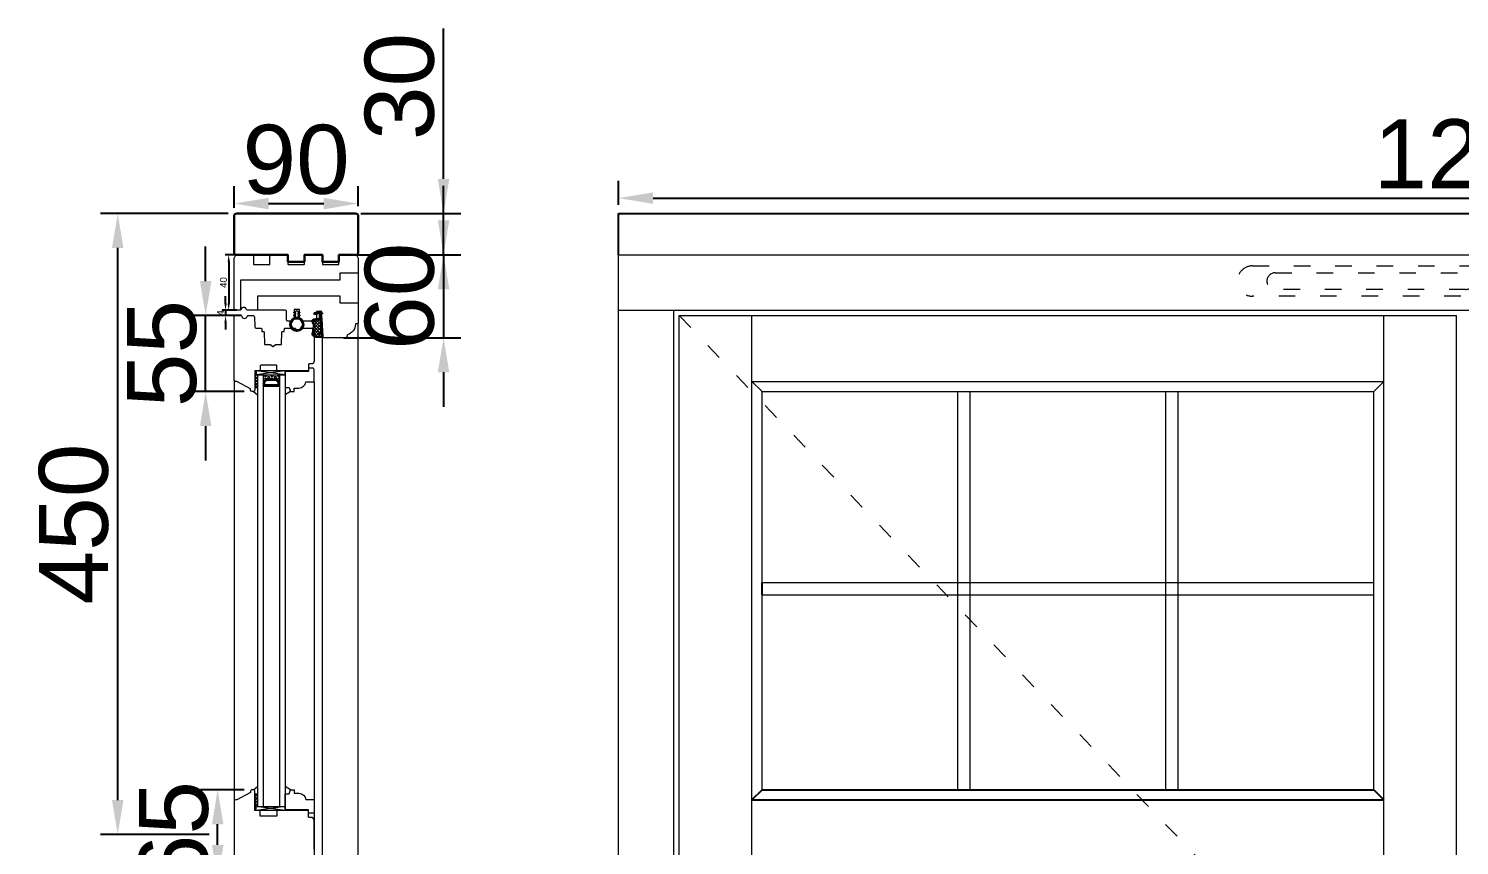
# Model space of a CAD drawing. Header units: millimetres. Extents: x 0 to 182016, y 11 to 3710.
# Drawn here: x 105917 to 106954, y 2154 to 2746 of the extents above; entities that cross this region are included whole.
import ezdxf

# ---------------------------------------------------------------- set-up
doc = ezdxf.new("R2010")
doc.units = ezdxf.units.MM
doc.linetypes.add('ACAD_ISO03W100', pattern=[30, 12, -18])
for name, color, linetype, lineweight in [('Matmenys', 10, 'Continuous', 20), ('OTHER', 251, 'Continuous', 13), ('Stakta', 7, 'Continuous', 25), ('Testinės profilio linijos', 7, 'Continuous', 5)]:
    doc.layers.add(name, color=color, linetype=linetype, lineweight=lineweight)
doc.layers.add('Stiklo paketas', color=7, linetype='Continuous')
doc.styles.get("Standard").update_dxf_attribs({"font": 'arial.ttf'})
doc.dimstyles.new('2', dxfattribs={"dimscale": 2, "dimtxt": 2.5, "dimasz": 2.5, "dimexe": 1.25, "dimexo": 0.625, "dimtad": 1, "dimtxsty": 'Standard', "dimcen": 2.5, "dimadec": 0, "dimazin": 0, "dimtfac": 1, "dimtmove": 0, "dimatfit": 3, "dimfxl": 1, "dimarcsym": 0})
doc.dimstyles.new('Padidinti matmenys', dxfattribs={"dimscale": 10, "dimtxt": 5, "dimasz": 2.5, "dimexe": 1.25, "dimexo": 0.625, "dimtad": 1, "dimdec": 1, "dimtxsty": 'Standard', "dimcen": 2.5, "dimadec": 0, "dimazin": 0, "dimtfac": 1, "dimtdec": 1, "dimtmove": 0, "dimatfit": 3, "dimfxl": 1, "dimarcsym": 0})

# ---------------------------------------------------------------- blocks, each defined once
blk = doc.blocks.new('*D1763')
at = {"color": 0, "lineweight": -2, "transparency": 16777216}
for p, q in [((106344.8, 2618.4), (106344.8, 2635.8)), ((107594.8, 2618.4), (107594.8, 2635.8)), ((106369.8, 2623.3), (107569.8, 2623.3))]:
    blk.add_line(p, q, dxfattribs=at)
at = {"color": 0, "transparency": 16777216}
for points in [[(106369.8, 2627.5), (106369.8, 2619.2), (106344.8, 2623.3)], [(107569.8, 2627.5), (107569.8, 2619.2), (107594.8, 2623.3)]]:
    blk.add_solid(points, dxfattribs=at)
at = {"layer": 'Defpoints', "color": 0, "transparency": 16777216}
for p in [(107594.8, 2623.3), (106344.8, 2612.2), (107594.8, 2612.2)]:
    blk.add_point(p, dxfattribs=at)
at = {"color": 0, "lineweight": 5, "transparency": 16777216, "insert": (106969.8, 2655.1), "char_height": 50, "attachment_point": 5}
blk.add_mtext('1250', dxfattribs=at)
blk = doc.blocks.new('*D1767')
at = {"layer": 'Defpoints', "color": 0, "transparency": 16777216}
for p in [(106074.6, 2582.2), (106062.2, 2542.2), (106069.1, 2542.2)]:
    blk.add_point(p, dxfattribs=at)
at = {"layer": 'Matmenys', "color": 0, "lineweight": -2, "transparency": 16777216}
for p, q in [((106073.4, 2582.2), (106059.7, 2582.2)), ((106062.2, 2577.2), (106062.2, 2547.2)), ((106067.9, 2542.2), (106059.7, 2542.2))]:
    blk.add_line(p, q, dxfattribs=at)
at = {"layer": 'Matmenys', "color": 0, "transparency": 16777216}
for points in [[(106061.4, 2577.2), (106063.1, 2577.2), (106062.2, 2582.2)], [(106061.4, 2547.2), (106063.1, 2547.2), (106062.2, 2542.2)]]:
    blk.add_solid(points, dxfattribs=at)
at = {"layer": 'Matmenys', "color": 0, "lineweight": 5, "transparency": 16777216, "insert": (106058.4, 2562.2), "char_height": 5, "attachment_point": 5, "rotation": 90}
blk.add_mtext('40', dxfattribs=at)
blk = doc.blocks.new('*D1768')
at = {"color": 0, "lineweight": -2, "transparency": 16777216}
for p, q in [((106218, 2607.2), (106218, 2632.2)), ((106153.9, 2582.2), (106230.5, 2582.2)), ((106218, 2582.2), (106218, 2522.2)), ((106145.4, 2522.2), (106230.5, 2522.2)), ((106218, 2497.2), (106218, 2472.2))]:
    blk.add_line(p, q, dxfattribs=at)
at = {"color": 0, "transparency": 16777216}
for points in [[(106213.8, 2607.2), (106222.1, 2607.2), (106218, 2582.2)], [(106213.8, 2497.2), (106222.1, 2497.2), (106218, 2522.2)]]:
    blk.add_solid(points, dxfattribs=at)
at = {"layer": 'Defpoints', "color": 0, "transparency": 16777216}
for p in [(106147.6, 2582.2), (106139.1, 2522.2), (106218, 2522.2)]:
    blk.add_point(p, dxfattribs=at)
at = {"color": 0, "lineweight": 5, "transparency": 16777216, "insert": (106186.2, 2552.2), "char_height": 50, "attachment_point": 5, "rotation": 90}
blk.add_mtext('60', dxfattribs=at)
blk = doc.blocks.new('*D1769')
at = {"color": 0, "lineweight": -2, "transparency": 16777216}
for p, q in [((106045.5, 2563.2), (106045.5, 2588.2)), ((106071.6, 2538.2), (106033, 2538.2)), ((106045.5, 2483.2), (106045.5, 2538.2)), ((106073.4, 2483.2), (106033, 2483.2)), ((106045.5, 2458.2), (106045.5, 2433.2))]:
    blk.add_line(p, q, dxfattribs=at)
at = {"color": 0, "transparency": 16777216}
for points in [[(106041.4, 2563.2), (106049.7, 2563.2), (106045.5, 2538.2)], [(106041.4, 2458.2), (106049.7, 2458.2), (106045.5, 2483.2)]]:
    blk.add_solid(points, dxfattribs=at)
at = {"layer": 'Defpoints', "color": 0, "transparency": 16777216}
for p in [(106045.5, 2538.2), (106077.9, 2538.2), (106079.6, 2483.2)]:
    blk.add_point(p, dxfattribs=at)
at = {"color": 0, "lineweight": 5, "transparency": 16777216, "insert": (106013.9, 2510.7), "char_height": 50, "attachment_point": 5, "rotation": 90}
blk.add_mtext('55', dxfattribs=at)
blk = doc.blocks.new('*D1770')
at = {"color": 0, "lineweight": -2, "transparency": 16777216}
for p, q in [((106066.1, 2616.4), (106066.1, 2631.9)), ((106156.1, 2617.6), (106156.1, 2631.9)), ((106091.1, 2619.4), (106131.1, 2619.4))]:
    blk.add_line(p, q, dxfattribs=at)
at = {"color": 0, "transparency": 16777216}
for points in [[(106091.1, 2623.5), (106091.1, 2615.2), (106066.1, 2619.4)], [(106131.1, 2623.5), (106131.1, 2615.2), (106156.1, 2619.4)]]:
    blk.add_solid(points, dxfattribs=at)
at = {"layer": 'Defpoints', "color": 0, "transparency": 16777216}
for p in [(106156.1, 2619.4), (106066.1, 2610.2), (106156.1, 2611.3)]:
    blk.add_point(p, dxfattribs=at)
at = {"color": 0, "lineweight": 5, "transparency": 16777216, "insert": (106111.1, 2651.1), "char_height": 50, "attachment_point": 5}
blk.add_mtext('90', dxfattribs=at)
blk = doc.blocks.new('*D1771')
at = {"layer": 'Defpoints', "color": 0, "transparency": 16777216}
for p in [(106069.1, 2542.2), (106059.9, 2538.2), (106069.4, 2538.2)]:
    blk.add_point(p, dxfattribs=at)
at = {"layer": 'Matmenys', "color": 0, "lineweight": -2, "transparency": 16777216}
for p, q in [((106059.9, 2547.2), (106059.9, 2552.2)), ((106067.9, 2542.2), (106057.4, 2542.2)), ((106059.9, 2542.2), (106059.9, 2538.2)), ((106068.1, 2538.2), (106057.4, 2538.2)), ((106059.9, 2533.2), (106059.9, 2528.2))]:
    blk.add_line(p, q, dxfattribs=at)
at = {"layer": 'Matmenys', "color": 0, "transparency": 16777216}
for points in [[(106059.1, 2547.2), (106060.8, 2547.2), (106059.9, 2542.2)], [(106059.1, 2533.2), (106060.8, 2533.2), (106059.9, 2538.2)]]:
    blk.add_solid(points, dxfattribs=at)
at = {"layer": 'Matmenys', "color": 0, "lineweight": 5, "transparency": 16777216, "insert": (106056.2, 2540.2), "char_height": 5, "attachment_point": 5, "rotation": 90}
blk.add_mtext('4', dxfattribs=at)
blk = doc.blocks.new('*D2105')
at = {"color": 0, "lineweight": -2, "ltscale": 0.1, "transparency": 16777216}
for p, q in [((106218, 2637.2), (106218, 2746.1)), ((106158, 2612.2), (106230.5, 2612.2)), ((106218, 2582.2), (106218, 2612.2)), ((106158, 2582.2), (106230.5, 2582.2)), ((106218, 2557.2), (106218, 2532.2))]:
    blk.add_line(p, q, dxfattribs=at)
at = {"color": 0, "ltscale": 0.1, "transparency": 16777216}
for points in [[(106213.8, 2637.2), (106222.1, 2637.2), (106218, 2612.2)], [(106213.8, 2557.2), (106222.1, 2557.2), (106218, 2582.2)]]:
    blk.add_solid(points, dxfattribs=at)
at = {"layer": 'Defpoints', "color": 0, "ltscale": 0.1, "transparency": 16777216}
for p in [(106151.8, 2612.2), (106218, 2612.2), (106151.8, 2582.2)]:
    blk.add_point(p, dxfattribs=at)
at = {"color": 0, "ltscale": 0.1, "transparency": 16777216, "insert": (106186.2, 2704.2), "char_height": 50, "attachment_point": 5, "rotation": 90}
blk.add_mtext('30', dxfattribs=at)
blk = doc.blocks.new('tv')
at = {"linetype": 'ACAD_ISO03W100', "lineweight": 5}
for p, q in [((29400.1, 41533.7), (29731.1, 41533.7)), ((29731.1, 41511.7), (29400.1, 41511.7))]:
    blk.add_line(p, q, dxfattribs=at)
for points in [[(29416.6, 41528.7), (29554.6, 41528.7, -1), (29554.6, 41516.7), (29416.6, 41516.7, -1)], [(29576.6, 41516.7, -1), (29576.6, 41528.7), (29714.6, 41528.7, -1), (29714.6, 41516.7)]]:
    blk.add_lwpolyline(points, format="xyb", close=True, dxfattribs=at)
for centre, start, end in [((29400.1, 41522.7), 90, 270), ((29731.1, 41522.7), 270, 90)]:
    blk.add_arc(centre, 11, start, end, dxfattribs=at)
blk = doc.blocks.new('*D2107')
at = {"color": 0, "lineweight": -2, "ltscale": 0.1, "transparency": 16777216}
for p, q in [((106073.4, 2194.7), (106041.7, 2194.7)), ((106054.2, 2154.7), (106054.2, 2169.7)), ((106073.4, 2129.7), (106041.7, 2129.7))]:
    blk.add_line(p, q, dxfattribs=at)
at = {"color": 0, "ltscale": 0.1, "transparency": 16777216}
for points in [[(106050.1, 2169.7), (106058.4, 2169.7), (106054.2, 2194.7)], [(106050.1, 2154.7), (106058.4, 2154.7), (106054.2, 2129.7)]]:
    blk.add_solid(points, dxfattribs=at)
at = {"layer": 'Defpoints', "color": 0, "ltscale": 0.1, "transparency": 16777216}
for p in [(106054.2, 2194.7), (106079.6, 2194.7), (106079.6, 2129.7)]:
    blk.add_point(p, dxfattribs=at)
at = {"color": 0, "ltscale": 0.1, "transparency": 16777216, "insert": (106022.5, 2162.2), "char_height": 50, "attachment_point": 5, "rotation": 90}
blk.add_mtext('65', dxfattribs=at)
blk = doc.blocks.new('*D2115')
at = {"color": 0, "lineweight": -2, "ltscale": 0.1, "transparency": 16777216}
for p, q in [((106061.9, 2612.2), (105969.3, 2612.2)), ((105981.8, 2187.2), (105981.8, 2587.2)), ((106048, 2162.2), (105969.3, 2162.2))]:
    blk.add_line(p, q, dxfattribs=at)
at = {"color": 0, "ltscale": 0.1, "transparency": 16777216}
for points in [[(105977.6, 2587.2), (105985.9, 2587.2), (105981.8, 2612.2)], [(105977.6, 2187.2), (105985.9, 2187.2), (105981.8, 2162.2)]]:
    blk.add_solid(points, dxfattribs=at)
at = {"layer": 'Defpoints', "color": 0, "ltscale": 0.1, "transparency": 16777216}
for p in [(105981.8, 2612.2), (106068.1, 2612.2), (106054.2, 2162.2)]:
    blk.add_point(p, dxfattribs=at)
at = {"color": 0, "ltscale": 0.1, "transparency": 16777216, "insert": (105950, 2387.2), "char_height": 50, "attachment_point": 5, "rotation": 90}
blk.add_mtext('450', dxfattribs=at)

msp = doc.modelspace()

# ---------------------------------------------------------------- hatches: boundary and pattern name
at = {"lineweight": 0, "ltscale": 0.5}
h = msp.add_hatch(dxfattribs=at)
h.set_pattern_fill('ANSI37', color=256, scale=0.5, style=0)
h.set_pattern_definition([(45, (106081.1056, 2498.6922), (-1.12253, 1.12253), []), (135, (106081.1056, 2498.6922), (-1.12253, -1.12253), [])])
h.paths.add_polyline_path([(106083.1055738, 2486.1922216), (106083.1055738, 2495.1922216), (106081.1055738, 2495.1922216), (106081.1055738, 2486.1922216)])
at = {"lineweight": 0}
h = msp.add_hatch(dxfattribs=at)
h.set_pattern_fill('HEX', color=256, scale=0.25, style=0)
h.set_pattern_definition([(360, (93179.6966, 20842.4632), (-7e-16, -1.374815), [0.79375, -1.5875]), (240, (93179.6966, 20842.4632), (-1.190624716, 0.6874075), [0.79375, -1.5875]), (300, (93180.4903, 20842.4632), (-1.190624716, -0.6874075), [0.79375, -1.5875])])
h.paths.add_polyline_path([(106087.1048648, 2495.1922216), (106087.1048648, 2490.1922216), (106089.1048648, 2492.1922216), (106097.1048648, 2492.1922216), (106099.1048648, 2490.1922216), (106099.1055738, 2495.1922216)])
h = msp.add_hatch(dxfattribs=at)
h.set_pattern_fill('JIS_WOOD', color=256, style=0)
h.set_pattern_definition([(315, (93179.6966, 20842.46325), (-0.5, -0.5), [])])
h.paths.add_polyline_path([(106097.1048648, 2492.1922216), (106089.1048648, 2492.1922216), (106087.1048648, 2490.1922216), (106087.1048648, 2487.1922216), (106099.1414474, 2487.1744882), (106099.1048648, 2490.1922216)])
h.paths.add_polyline_path([(106089.5190784, 2491.1922216), (106096.6906512, 2491.1922216), (106098.1048648, 2489.7780081), (106098.1048648, 2488.1922216), (106088.1048648, 2488.1922216), (106088.1048648, 2489.7780081)], flags=16)
at = {"lineweight": 0, "ltscale": 0.5}
h = msp.add_hatch(dxfattribs=at)
h.set_pattern_fill('ANSI37', color=256, scale=0.5, style=0)
h.set_pattern_definition([(45, (106081.1056, 1138.8163), (-1.122532, 1.122532), []), (135, (106081.1056, 1138.8163), (-1.122532, -1.122532), [])])
h.paths.add_polyline_path([(106083.1055743, 2191.6690019), (106083.1055743, 2182.6690019), (106081.1055743, 2182.6690019), (106081.1055743, 2191.6690019)])
at = {"layer": 'Matmenys'}
h = msp.add_hatch(dxfattribs=at)
h.set_pattern_fill('ANSI37', color=252, scale=0.5, angle=-180, style=0)
h.set_pattern_definition([(225, (-49539.1905, -1098083.8803), (1.1225320151, -1.1225320151), []), (315, (-49539.1905, -1098083.8803), (1.1225320151, 1.1225320151), [])])
edge = h.paths.add_edge_path()
edge.add_arc((106129.2253037, 2525.7063735), 0.1, 273.5893456117, 363.5893456117, ccw=False)
edge.add_line((106129.2315642, 2525.6065696), (106127.6838785, 2525.5094864))
edge.add_arc((106127.6995297, 2525.2599768), 0.25, 93.5893456117, 273.5893456117)
edge.add_line((106127.7151809, 2525.0104672), (106129.7618859, 2525.1388529))
edge.add_arc((106129.7556254, 2525.2386567), 0.1, 273.5893456117, 363.589345619)
edge.add_line((106129.8554292, 2525.2449172), (106129.9310722, 2525.2496622))
edge.add_line((106129.9310722, 2525.2496622), (106130.0553866, 2523.2678613))
edge.add_spline(control_points=[(106130.0553866, 2523.2678613), (106130.0435843, 2523.1887028), (106130.0324087, 2523.1187111), (106130.0106148, 2523.0349603), (106130.001229, 2523.011396), (106129.9885341, 2522.987513), (106129.9822848, 2522.9794534), (106129.956696, 2522.9549655), (106129.927459, 2522.9360727), (106129.8231392, 2522.9023693), (106129.750207, 2522.8892474), (106129.497224, 2522.8695452), (106129.2833899, 2522.8800435), (106128.8409114, 2522.8993717), (106128.6215826, 2522.9038471), (106128.2016917, 2522.9049232), (106127.9986055, 2522.9018913), (106127.4083982, 2522.8891808), (106127.0403481, 2522.8760044), (106126.2871666, 2522.8762661), (106125.9104168, 2522.8947624), (106125.3173123, 2522.9979488), (106125.0897414, 2523.0578428), (106124.6926402, 2523.2108784), (106124.5208525, 2523.2936278), (106124.1796848, 2523.497628), (106124.0134821, 2523.6177428), (106123.7223224, 2523.8851879), (106123.5987424, 2524.0328616), (106123.4390236, 2524.3140461), (106123.3914697, 2524.4493424), (106123.3318647, 2524.7506412), (106123.3211614, 2524.9142412), (106123.3349053, 2525.498838), (106123.4296595, 2525.9627536), (106123.6014018, 2526.8552497), (106123.6850964, 2527.2823299), (106123.8962827, 2528.3606785), (106124.0300168, 2529.0187291), (106124.1549427, 2530.011831), (106124.1854366, 2530.3154322), (106124.209772, 2530.9374758), (106124.2022313, 2531.2533798), (106124.117347, 2531.8025881), (106124.0560083, 2532.0386715), (106123.883548, 2532.4393229), (106123.7886995, 2532.5979554), (106123.6044312, 2532.8966142), (106123.5145736, 2533.0380715), (106123.3584906, 2533.3398543), (106123.2885204, 2533.5049071), (106123.1687892, 2533.8700288), (106123.1257867, 2534.0709789), (106123.101888, 2534.4103955), (106123.1150938, 2534.552381), (106123.175133, 2534.7476017), (106123.2118732, 2534.8129295), (106123.3204223, 2534.9396528), (106123.3924885, 2534.9988307), (106123.6565761, 2535.1559082), (106123.8976843, 2535.2374079), (106124.4480953, 2535.3540252), (106124.7562904, 2535.3905567), (106125.3525082, 2535.4438282), (106125.6400592, 2535.4630506), (106126.1705491, 2535.5064101), (106126.4188075, 2535.5285463), (106126.8236098, 2535.5647606), (106126.9810132, 2535.578847), (106127.3049455, 2535.6069691), (106127.4832628, 2535.6220052), (106127.7861298, 2535.6902902), (106127.9039518, 2535.7259252), (106128.1164306, 2535.821522), (106128.2103454, 2535.8746689), (106128.3555392, 2535.9933096), (106128.4105573, 2536.0489319), (106128.4996493, 2536.1726991), (106128.5325287, 2536.2363261), (106128.5806968, 2536.3551902), (106128.5975781, 2536.4122672), (106128.623522, 2536.5128476), (106128.6332396, 2536.5572432), (106128.6422755, 2536.5982395)], knot_values=[0, 0, 0, 0, 0.2245066002, 0.2245066002, 0.377043448, 0.377043448, 0.5295802957, 0.5295802957, 0.8082977366, 0.8082977366, 1.0870151774, 1.0870151774, 1.6244414062, 1.6244414062, 2.161867635, 2.161867635, 2.6992938638, 2.6992938638, 3.7741463214, 3.7741463214, 5.0334406395, 5.0334406395, 5.8656302806, 5.8656302806, 6.5060139406, 6.5060139406, 7.1463976006, 7.1463976006, 7.7996240151, 7.7996240151, 8.3563201169, 8.3563201169, 8.9130162187, 8.9130162187, 10.239934143, 10.239934143, 11.5668520673, 11.5668520673, 13.5970761059, 13.5970761059, 14.4582175179, 14.4582175179, 15.3193589298, 15.3193589298, 15.9856015553, 15.9856015553, 16.5061017172, 16.5061017172, 17.0266018791, 17.0266018791, 17.547102041, 17.547102041, 18.1672448488, 18.1672448488, 18.7176261004, 18.7176261004, 19.1465766047, 19.1465766047, 19.5755271091, 19.5755271091, 20.3898249977, 20.3898249977, 21.2041228863, 21.2041228863, 21.9655448497, 21.9655448497, 22.7269668131, 22.7269668131, 23.2229068178, 23.2229068178, 23.7188468224, 23.7188468224, 24.0184411081, 24.0184411081, 24.2549295987, 24.2549295987, 24.4119994701, 24.4119994701, 24.5501072405, 24.5501072405, 24.6882150108, 24.6882150108, 24.8099116426, 24.8099116426, 24.8099116426, 24.8099116426], degree=3, periodic=0)
edge.add_line((106128.6422755, 2536.5982395), (106129.3251076, 2525.712634))

# ---------------------------------------------------------------- linework, layer by layer
at = {"ltscale": 0.1}
for p, q in [((106344.7992249, 2612.192222), (107594.7770188, 2612.192222)), ((106344.7992249, 2582.192222), (106344.7992249, 2612.192222)), ((106448.7992252, 2335.9256242), (106448.7992252, 2344.9256242)), ((106448.7992252, 2194.6690019), (106892.288122, 2194.6690019)), ((106441.4821309, 2187.3519076), (106899.6052163, 2187.3519076))]:
    msp.add_line(p, q, dxfattribs=at)
at = {"lineweight": 5}
for p, q in [((106344.7992249, 2582.192222), (107594.7770188, 2582.192222)), ((106344.7992249, 1347.5116013), (106344.7992249, 2582.192222)), ((106344.7992249, 2542.1922216), (107594.7770188, 2542.1922216)), ((106384.7992249, 1347.5116013), (106384.7992249, 2542.1922216)), ((106388.7992249, 2538.1922216), (106952.288122, 2538.1922216)), ((106388.7992249, 1354.9617728), (106388.7992249, 2538.1922216)), ((106441.4821309, 1354.9617728), (106441.4821309, 2538.1922216)), ((106899.6052163, 1354.9617728), (106899.6052163, 2538.1922216)), ((106952.288122, 1354.9617728), (106952.288122, 2538.1922216)), ((106441.4821309, 2490.5093159), (106899.6052163, 2490.5093159)), ((106448.7992252, 2483.1922216), (106441.4821309, 2490.5093159)), ((106892.288122, 2483.1922216), (106899.6052163, 2490.5093159)), ((106448.7992252, 2483.1922216), (106892.288122, 2483.1922216)), ((106448.7992252, 2194.6690019), (106448.7992252, 2483.1922216)), ((106590.6325585, 2194.6690019), (106590.6325585, 2483.1922216)), ((106599.6325585, 2194.6690019), (106599.6325585, 2483.1922216)), ((106741.4658919, 2194.6690019), (106741.4658919, 2483.1922216)), ((106750.4658919, 2194.6690019), (106750.4658919, 2483.1922216)), ((106892.288122, 2194.6690019), (106892.288122, 2483.1922216)), ((106448.7992252, 2344.9256242), (106892.288122, 2344.9256242)), ((106448.7992252, 2335.9256242), (106892.288122, 2335.9256242))]:
    msp.add_line(p, q, dxfattribs=at)
for p, q in [((106128.3629088, 2541.0518615), (106124.0158184, 2540.068415)), ((106128.8526891, 2541.2304498), (106128.3536699, 2541.1991474)), ((106128.3536699, 2541.1991474), (106128.3629088, 2541.0518615)), ((106129.9191537, 2540.2001086), (106128.8526891, 2541.2304498)), ((106124.0158184, 2540.068415), (106124.2364732, 2539.093063)), ((106127.4564797, 2539.8215282), (106124.2364732, 2539.093063)), ((106128.3946155, 2540.546399), (106127.3461523, 2540.3092042)), ((106127.3461523, 2540.3092042), (106127.4564797, 2539.8215282)), ((106128.3946155, 2540.546399), (106129.3251076, 2525.712634)), ((106128.8983092, 2540.5031811), (106129.8554292, 2525.2449172)), ((106129.9660517, 2539.4524679), (106128.8983092, 2540.5031811)), ((106129.9191537, 2540.2001086), (106129.9660517, 2539.4524679)), ((106129.2315642, 2525.6065696), (106127.6838785, 2525.5094864)), ((106129.7618859, 2525.1388529), (106127.7151809, 2525.0104672)), ((106129.8554292, 2525.2449172), (106129.9310722, 2525.2496622))]:
    msp.add_line(p, q)
at = {"color": 1}
for p, q in [((106128.3493073, 2536.6628123), (106128.2388778, 2538.4232636)), ((106130.0553866, 2523.2678613), (106129.0997293, 2538.502806)), ((106130.3521067, 2523.223621), (106129.390812, 2538.5484365))]:
    msp.add_line(p, q, dxfattribs=at)
at = {"linetype": 'ACAD_ISO03W100', "lineweight": 5}
msp.add_line((106388.7992249, 2538.1922216), (106952.288122, 1949.0769972), dxfattribs=at)
at = {"lineweight": 0}
for p, q in [((106103.1048648, 2495.1922216), (106082.1048648, 2498.1922216)), ((106103.1048648, 2498.1922216), (106082.1048648, 2495.1922216)), ((106080.1055738, 2483.1922216), (106083.1055738, 2480.9055565)), ((106081.1055738, 2486.1922216), (106083.1055738, 2486.1922216)), ((106107.1055738, 2483.1922216), (106103.1055738, 2480.9055565)), ((106080.1055743, 2194.6690019), (106083.1055743, 2196.955667)), ((106081.1055743, 2191.6690019), (106083.1055743, 2191.6690019)), ((106107.1055743, 2194.6690019), (106103.1055743, 2196.955667)), ((106081.1055743, 2182.6690019), (106084.1055743, 2182.6690019)), ((106103.1048652, 2182.6690019), (106082.1048652, 2179.6690019)), ((106103.1048652, 2179.6690019), (106082.1048652, 2182.6690019))]:
    msp.add_line(p, q, dxfattribs=at)
at = {"lineweight": 9}
for p, q in [((106083.1055738, 2495.1921365), (106083.1055738, 2182.6690019)), ((106087.1055738, 2495.1921365), (106087.1055738, 2182.6690019)), ((106099.1055738, 2495.1921365), (106099.1055738, 2182.6690019)), ((106103.1055738, 2495.1921365), (106103.1055738, 2182.6690019)), ((106124.1055738, 2490.1922216), (106124.1055738, 1402.9617728))]:
    msp.add_line(p, q, dxfattribs=at)
at = {"lineweight": 30}
msp.add_lwpolyline([(106068.1143388, 2582.192222), (106104.3643396, 2582.192222), (106105.1143388, 2582.192222), (106105.1143388, 2577.192222), (106117.1143388, 2577.192222), (106117.1143388, 2582.192222), (106129.3643396, 2582.192222), (106130.1143388, 2582.192222), (106130.1143388, 2577.192222), (106142.1143388, 2577.192222), (106142.1143388, 2582.192222), (106154.1143388, 2582.192222, 0.4142135624), (106156.1143388, 2584.192222), (106156.1143388, 2610.192222), (106156.1143388, 2610.192222, 0.4142135624), (106154.1143388, 2612.192222), (106068.1143388, 2612.192222, 0.4142135624), (106066.1143388, 2610.192222), (106066.1143388, 2584.192222, 0.4142135624)], format="xyb", close=True, dxfattribs=at)
at = {"lineweight": 5}
msp.add_lwpolyline([(106071.1141369, 2542.1922216), (106071.1141369, 2564.1922216), (106143.1143388, 2564.1922216), (106143.1143388, 2569.1922216), (106156.1143388, 2569.1922216), (106156.1143388, 2547.1922216), (106143.1143388, 2547.1922216), (106143.1143388, 2552.1922216), (106083.1141369, 2552.1922216), (106083.1141369, 2542.1922216)], dxfattribs=at)
at = {"lineweight": 0}
for points in [[(106118.1055738, 2490.1922216), (106124.1055738, 2490.1922216), (106124.1055738, 2499.1922216, 0.4142135624), (106123.1055738, 2500.1922216), (106120.1055738, 2500.1922216), (106120.1055738, 2497.6922216), (106103.1055738, 2497.6922216), (106103.1055738, 2486.1922216), (106106.1055738, 2486.1922216), (106107.1055738, 2483.1922216), (106109.6055738, 2483.1922216), (106109.6055738, 2485.6922216), (106113.1306367, 2485.6922216, 0.3851703882), (106118.1055738, 2490.1922216)], [(106118.1055743, 2187.6690019), (106124.1055743, 2187.6690019), (106124.1055743, 2178.6690019, -0.4142135624), (106123.1055743, 2177.6690019), (106120.1055743, 2177.6690019), (106120.1055743, 2180.1690019), (106103.1055743, 2180.1690019), (106103.1055743, 2191.6690019), (106106.1055743, 2191.6690019), (106107.1055743, 2194.6690019), (106109.6055743, 2194.6690019), (106109.6055743, 2192.1690019), (106113.1306371, 2192.1690019, -0.3851703882), (106118.1055743, 2187.6690019)]]:
    msp.add_lwpolyline(points, format="xyb", dxfattribs=at)
for points in [[(106103.1048648, 2498.1922216), (106082.1048648, 2498.1922216), (106082.1048648, 2495.1922216), (106103.1048648, 2495.1922216)], [(106097.1048648, 2492.1922216), (106089.1048648, 2492.1922216), (106087.1048648, 2490.1922216), (106087.1048648, 2487.1922216), (106099.1048648, 2487.1922216), (106099.1048648, 2490.1922216)], [(106096.6906512, 2491.1922216), (106089.5190784, 2491.1922216), (106088.1048648, 2489.7780081), (106088.1048648, 2488.1922216), (106098.1048648, 2488.1922216), (106098.1048648, 2489.7780081)], [(106103.1048652, 2179.6690019), (106082.1048652, 2179.6690019), (106082.1048652, 2182.6690019), (106103.1048652, 2182.6690019)]]:
    msp.add_lwpolyline(points, close=True, dxfattribs=at)
at = {"ltscale": 0.1}
for points in [[(106441.4821309, 2187.3519076), (106448.7992252, 2194.6690019)], [(106892.288122, 2194.6690019), (106899.6052163, 2187.3519076)]]:
    msp.add_lwpolyline(points, dxfattribs=at)
at = {"color": 18, "linetype": 'ByBlock', "true_color": 0x000000}
for radius in [4.85, 4.25]:
    msp.add_circle((106111.6045084, 2531.8661488), radius, dxfattribs=at)
for centre, radius, start, end in [((106127.6995297, 2525.2599768), 0.25, 93.5893456108, 273.5893456108), ((106129.2253037, 2525.7063735), 0.1, 273.5893456108, 3.5893456092), ((106129.7556254, 2525.2386567), 0.1, 273.5893456108, 3.5893456092)]:
    msp.add_arc(centre, radius, start, end)
at = {"color": 1}
msp.add_spline([(106130.3521067, 2523.223621), (106130.2616099, 2522.8621207), (106128.9877514, 2522.5925798), (106124.2953785, 2523.0809691), (106123.2053722, 2524.1241669), (106123.1867558, 2526.2876388), (106123.5171297, 2527.9856786), (106123.864046, 2530.1511195), (106123.6646173, 2532.1878411), (106123.1884483, 2533.0160859), (106122.9081849, 2534.870626), (106125.6203635, 2535.7630719), (106127.0992391, 2535.8902395), (106127.7865069, 2536.0082108), (106128.2283923, 2536.3104165), (106128.3493073, 2536.6628123)], degree=3, dxfattribs=at)
msp.add_open_spline([(106130.0553866, 2523.2678613), (106130.0435843, 2523.1887028), (106130.0324087, 2523.1187111), (106130.0106148, 2523.0349603), (106130.001229, 2523.011396), (106129.9885341, 2522.987513), (106129.9822848, 2522.9794534), (106129.956696, 2522.9549655), (106129.927459, 2522.9360727), (106129.8231392, 2522.9023693), (106129.750207, 2522.8892474), (106129.497224, 2522.8695452), (106129.2833899, 2522.8800435), (106128.8409114, 2522.8993717), (106128.6215826, 2522.9038471), (106128.2016917, 2522.9049232), (106127.9986055, 2522.9018913), (106127.4083982, 2522.8891808), (106127.0403481, 2522.8760044), (106126.2871666, 2522.8762661), (106125.9104168, 2522.8947624), (106125.3173123, 2522.9979488), (106125.0897414, 2523.0578428), (106124.6926402, 2523.2108784), (106124.5208525, 2523.2936278), (106124.1796848, 2523.497628), (106124.0134821, 2523.6177428), (106123.7223224, 2523.8851879), (106123.5987424, 2524.0328616), (106123.4390236, 2524.3140461), (106123.3914697, 2524.4493424), (106123.3318647, 2524.7506412), (106123.3211614, 2524.9142412), (106123.3349053, 2525.498838), (106123.4296595, 2525.9627536), (106123.6014018, 2526.8552497), (106123.6850964, 2527.2823299), (106123.8962827, 2528.3606785), (106124.0300168, 2529.0187291), (106124.1549427, 2530.011831), (106124.1854366, 2530.3154322), (106124.209772, 2530.9374758), (106124.2022313, 2531.2533798), (106124.117347, 2531.8025881), (106124.0560083, 2532.0386715), (106123.883548, 2532.4393229), (106123.7886995, 2532.5979554), (106123.6044312, 2532.8966142), (106123.5145736, 2533.0380715), (106123.3584906, 2533.3398543), (106123.2885204, 2533.5049071), (106123.1687892, 2533.8700288), (106123.1257867, 2534.0709789), (106123.101888, 2534.4103955), (106123.1150938, 2534.552381), (106123.175133, 2534.7476017), (106123.2118732, 2534.8129295), (106123.3204223, 2534.9396528), (106123.3924885, 2534.9988307), (106123.6565761, 2535.1559082), (106123.8976843, 2535.2374079), (106124.4480953, 2535.3540252), (106124.7562904, 2535.3905567), (106125.3525082, 2535.4438282), (106125.6400592, 2535.4630506), (106126.1705491, 2535.5064101), (106126.4188075, 2535.5285463), (106126.8236098, 2535.5647606), (106126.9810132, 2535.578847), (106127.3049455, 2535.6069691), (106127.4832628, 2535.6220052), (106127.7861298, 2535.6902902), (106127.9039518, 2535.7259252), (106128.1164306, 2535.821522), (106128.2103454, 2535.8746689), (106128.3555392, 2535.9933096), (106128.4105573, 2536.0489319), (106128.4996493, 2536.1726991), (106128.5325287, 2536.2363261), (106128.5806968, 2536.3551902), (106128.5975781, 2536.4122672), (106128.623522, 2536.5128476), (106128.6332396, 2536.5572432), (106128.6422755, 2536.5982395)], degree=3, knots=[0, 0, 0, 0, 0.2245066002, 0.2245066002, 0.377043448, 0.377043448, 0.5295802957, 0.5295802957, 0.8082977366, 0.8082977366, 1.0870151774, 1.0870151774, 1.6244414062, 1.6244414062, 2.161867635, 2.161867635, 2.6992938638, 2.6992938638, 3.7741463214, 3.7741463214, 5.0334406395, 5.0334406395, 5.8656302806, 5.8656302806, 6.5060139406, 6.5060139406, 7.1463976006, 7.1463976006, 7.7996240151, 7.7996240151, 8.3563201169, 8.3563201169, 8.9130162187, 8.9130162187, 10.239934143, 10.239934143, 11.5668520673, 11.5668520673, 13.5970761059, 13.5970761059, 14.4582175179, 14.4582175179, 15.3193589298, 15.3193589298, 15.9856015553, 15.9856015553, 16.5061017172, 16.5061017172, 17.0266018791, 17.0266018791, 17.547102041, 17.547102041, 18.1672448488, 18.1672448488, 18.7176261004, 18.7176261004, 19.1465766047, 19.1465766047, 19.5755271091, 19.5755271091, 20.3898249977, 20.3898249977, 21.2041228863, 21.2041228863, 21.9655448497, 21.9655448497, 22.7269668131, 22.7269668131, 23.2229068178, 23.2229068178, 23.7188468224, 23.7188468224, 24.0184411081, 24.0184411081, 24.2549295987, 24.2549295987, 24.4119994701, 24.4119994701, 24.5501072405, 24.5501072405, 24.6882150108, 24.6882150108, 24.8099116426, 24.8099116426, 24.8099116426, 24.8099116426], dxfattribs=at)
at = {"layer": 'OTHER'}
msp.add_lwpolyline([(106110.9944822, 2536.6693587), (106110.9944822, 2538.0852675), (106109.3492008, 2538.0852675), (106109.3492008, 2538.6109496), (106110.9944822, 2539.3542906), (106110.9944822, 2540.1469103), (106109.3492008, 2540.1469103), (106109.3492008, 2540.3658011), (106111.6045084, 2541.8686823), (106113.8598159, 2540.3658011), (106113.8598159, 2540.1469103), (106112.2145345, 2540.1469103), (106112.2145345, 2539.3542906), (106113.8598159, 2538.6109496), (106113.8598159, 2538.0852675), (106112.2145345, 2538.0852675), (106112.2145345, 2536.6693587)], dxfattribs=at)
at = {"layer": 'Stakta', "color": 18, "lineweight": 5, "true_color": 0x000000}
for points in [[(106116.4176804, 2534.1922216, -0.2720281141), (106115.9809161, 2534.4488352, 0.164173551), (106113.6132733, 2536.5975463), (106113.6132733, 2542.6922216), (106109.6132733, 2542.6922216), (106109.6132733, 2536.5975463, 0.164173551), (106107.2456305, 2534.4488352, -0.2720281141), (106106.8088662, 2534.1922216), (106105.175465, 2534.1922216, -0.4116598905), (106104.1755031, 2535.1834951), (106104.1229895, 2541.2009482, 0.4116598905), (106103.1230276, 2542.1922216), (106075.5638286, 2542.1922216, -0.3563939587), (106075.0739306, 2542.5922216, 0.8164965809), (106071.154747, 2542.5922216, -0.3563939587), (106070.6648491, 2542.1922216), (106067.6143388, 2542.1922216, -0.4142135624), (106066.1143388, 2543.6922216), (106066.1143388, 2579.192222, -0.4142135624), (106069.1143388, 2582.192222), (106079.1143388, 2582.192222, -0.4142135624), (106080.1143388, 2581.192222), (106080.1143388, 2575.692222, 0.4142135624), (106080.6143388, 2575.192222), (106091.6143388, 2575.192222, 0.4142135624), (106092.1143388, 2575.692222), (106092.1143388, 2580.992222, -0.4142135624), (106093.1143388, 2581.992222), (106104.1143388, 2581.992222, -0.4142135624), (106105.1143388, 2580.992222), (106105.1143388, 2575.692222, 0.4142135624), (106105.6143388, 2575.192222), (106116.6143388, 2575.192222, 0.4142135624), (106117.1143388, 2575.692222), (106117.1143388, 2580.992222, -0.4142135624), (106118.1143388, 2581.992222), (106129.1143388, 2581.992222, -0.4142135624), (106130.1143388, 2580.992222), (106130.1143388, 2575.692222, 0.4142135624), (106130.6143388, 2575.192222), (106141.6143388, 2575.192222, 0.4142135624), (106142.1143388, 2575.692222), (106142.1143388, 2581.192222, -0.4142135624), (106143.1143388, 2582.192222), (106153.1143388, 2582.192222, -0.4142135624), (106156.1143388, 2579.192222), (106156.1143388, 2533.1922216, -0.4142135624), (106155.1143388, 2532.1922216), (106154.4050122, 2532.1922216, 0.4001549105), (106154.1053611, 2531.906687, -0.3090857966), (106148.3170779, 2524.2573763, 0.3199404334), (106148.112448, 2523.9755532), (106148.1055358, 2523.1834951, -0.4116598905), (106147.1055739, 2522.1922216), (106131.2103725, 2522.1922216, -0.4116598905), (106130.2104105, 2523.1834951), (106130.1229895, 2533.2009482, 0.2023892741), (106129.8143388, 2533.9147788), (106129.8143388, 2541.1922216), (106125.8143388, 2541.1922216), (106125.8143388, 2534.1922216)], [(106086.4952805, 2526.6922216), (106087.5484021, 2526.6922216, -0.4091108014), (106088.048326, 2526.2009478), (106088.2004288, 2517.4869859, 0.4091108014), (106088.5003831, 2517.1922216), (106092.524203, 2517.1922216, -0.1989123674), (106092.8777564, 2517.045775), (106094.1434419, 2515.7800896, 0.4142135624), (106094.5677059, 2515.7800896), (106095.8333913, 2517.045775, -0.1989123674), (106096.1869447, 2517.1922216), (106100.2107647, 2517.1922216, 0.4091108014), (106100.510719, 2517.4869859), (106100.6628218, 2526.2009478, -0.4091108014), (106101.1627456, 2526.6922216), (106102.2158673, 2526.6922216, 0.4040262259), (106102.5156845, 2526.9817518), (106102.5760248, 2528.7096714, -0.4040262258), (106103.0757202, 2529.1922216), (106110.1560841, 2529.1922216, -0.3563939587), (106110.6459821, 2528.7922216, 0.8164965809), (106114.5651657, 2528.7922216, -0.3563939587), (106115.0550636, 2529.1922216), (106123.1055739, 2529.1922216, -0.4142135624), (106124.1055739, 2528.1922216), (106124.1055739, 2505.1922216, -0.4142135624), (106122.1055739, 2503.1922216), (106120.4029673, 2503.1922216, 0.4116598905), (106120.1029787, 2502.8948396), (106120.0662649, 2498.6878584, -0.4116598905), (106119.5662839, 2498.1922216), (106097.636137, 2498.1922216, -0.4116598905), (106097.136156, 2498.6878584), (106097.1081691, 2501.8948396, 0.4116598905), (106096.8081805, 2502.1922216), (106085.4029673, 2502.1922216, 0.4116598905), (106085.1029787, 2501.8948396), (106085.0749918, 2498.6878584, -0.4116598905), (106084.5750108, 2498.1922216), (106081.1055739, 2498.1922216), (106081.1055739, 2484.1922216, -0.4142135624), (106080.1055739, 2483.1922216), (106079.1143388, 2483.1922216, -0.4116598905), (106078.1143769, 2484.1834951), (106078.1055739, 2485.1922216), (106068.2156457, 2490.4507897, 0.1227845609), (106067.9809099, 2490.5093159), (106067.1055739, 2490.5093159, -0.4142135624), (106066.1055739, 2491.5093159), (106066.1055739, 2537.1922216, -0.4142135624), (106067.1055739, 2538.1922216), (106071.1560841, 2538.1922216, -0.3563939587), (106071.6459821, 2537.7922216, 0.8164965809), (106075.5651657, 2537.7922216, -0.3563939587), (106076.0550636, 2538.1922216), (106080.0357209, 2538.1922216, -0.4116598905), (106081.0356828, 2537.2009482), (106081.0969232, 2530.1834951, 0.4116598905), (106082.0968851, 2529.1922216), (106085.6354105, 2529.1922216, -0.4040361542), (106086.135123, 2528.7096714), (106086.1954633, 2526.9817518, 0.4040262258)]]:
    msp.add_lwpolyline(points, format="xyb", close=True, dxfattribs=at)
at = {"layer": 'Stiklo paketas', "lineweight": 5}
msp.add_lwpolyline([(106124.1055742, 2151.6690019), (106124.1055742, 2172.6690019, 0.4142135624), (106122.1055742, 2174.6690019), (106120.4029676, 2174.6690019, -0.4116598905), (106120.102979, 2174.966384), (106120.0662653, 2179.1733652, 0.4116598905), (106119.5662843, 2179.6690019), (106097.1055742, 2179.6690019), (106097.1055742, 2175.6690019), (106085.1055742, 2175.6690019), (106085.1055742, 2179.6690019), (106081.1055742, 2179.6690019), (106081.1055742, 2193.6690019, 0.4142135624), (106080.1055742, 2194.6690019), (106079.1055742, 2194.6690019, 0.4142135624), (106078.1055742, 2193.6690019), (106078.1055742, 2192.6690019), (106068.1055742, 2187.3519076), (106067.1055742, 2187.3519076, 0.4142135624), (106066.1055742, 2186.3519076), (106066.1055742, 2138.6503757, 0.2773245441)], format="xyb", dxfattribs=at)
at = {"layer": 'Testinės profilio linijos', "lineweight": 5}
for p, q in [((106130.1055739, 1361.0302358), (106130.1055739, 2533.37824)), ((106156.1055741, 1361.1611677), (106156.1055729, 2533.0601039)), ((106066.1055745, 2491.5082462), (106066.1055738, 1400.980399))]:
    msp.add_line(p, q, dxfattribs=at)

# ---------------------------------------------------------------- block references
at = {"color": 1}
msp.add_blockref('tv', (77404.2052896, -38959.4906216), dxfattribs=at)

# ---------------------------------------------------------------- dimensions: what is measured, and where the dimension line sits
at = {"color": 1, "ltscale": 0.1}
for base, p1, p2, picture, middle in [((106217.9735578, 2612.192222), (106151.7698505, 2582.192222), (106151.7698505, 2612.192222), '*D2105', (106186.1778552, 2704.1516354)), ((105981.7773359, 2612.192222), (106054.2302121, 2162.1690019), (106068.1143388, 2612.192222), '*D2115', (105949.9986865, 2387.180612))]:
    dim = msp.add_linear_dim(base=base, p1=p1, p2=p2, angle=90, dimstyle='Padidinti matmenys', dxfattribs=at)
    dim.commit()
    dim.dimension.update_dxf_attribs({"geometry": picture, "text_midpoint": middle})
at = {"color": 1, "lineweight": 5}
dim = msp.add_linear_dim(base=(107594.7770188, 2623.3307221), p1=(106344.7992249, 2612.192222), p2=(107594.7770188, 2612.192222), dimstyle='Padidinti matmenys', dxfattribs=at)
dim.commit()
dim.dimension.update_dxf_attribs({"geometry": '*D1763', "text_midpoint": (106969.7881218, 2655.1093715)})
dim = msp.add_linear_dim(base=(106156.1143388, 2619.3631157), p1=(106066.1143388, 2610.192222), p2=(106156.1143388, 2611.3435327), dimstyle='Padidinti matmenys', dxfattribs=at)
dim.commit()
dim.dimension.update_dxf_attribs({"geometry": '*D1770', "text_midpoint": (106111.1143388, 2619.3631157), "dimtype": 160})
for base, p1, p2, picture, middle in [((106217.9735578, 2522.1922216), (106147.6055739, 2582.1922216), (106139.1055739, 2522.1922216), '*D1768', (106217.9735578, 2552.1922216)), ((106045.5340704, 2538.1922216), (106079.6055739, 2483.1922216), (106077.8555739, 2538.1922216), '*D1769', (106045.5340704, 2510.6922216))]:
    dim = msp.add_linear_dim(base=base, p1=p1, p2=p2, angle=90, dimstyle='Padidinti matmenys', dxfattribs=at)
    dim.commit()
    dim.dimension.update_dxf_attribs({"geometry": picture, "text_midpoint": middle, "dimtype": 160})
at = {"color": 1, "ltscale": 0.1}
dim = msp.add_linear_dim(base=(106054.2302121, 2194.6690019), p1=(106079.6099567, 2129.6690019), p2=(106079.6055742, 2194.6690019), angle=90, dimstyle='Padidinti matmenys', dxfattribs=at)
dim.commit()
dim.dimension.update_dxf_attribs({"geometry": '*D2107', "text_midpoint": (106054.2302121, 2162.1690019), "dimtype": 160})
at = {"layer": 'Matmenys', "lineweight": 5}
for base, p1, p2, picture, middle in [((106062.2463795, 2542.1922216), (106074.6055739, 2582.1922216), (106069.1055739, 2542.1922216), '*D1767', (106062.2463795, 2562.1922216)), ((106059.9331818, 2538.1922216), (106069.1055739, 2542.1922216), (106069.3555739, 2538.1922216), '*D1771', (106059.9331818, 2540.1922216))]:
    dim = msp.add_linear_dim(base=base, p1=p1, p2=p2, angle=90, dimstyle='2', dxfattribs=at)
    dim.commit()
    dim.dimension.update_dxf_attribs({"geometry": picture, "text_midpoint": middle, "dimtype": 160})

doc.saveas('drawing.dxf')
